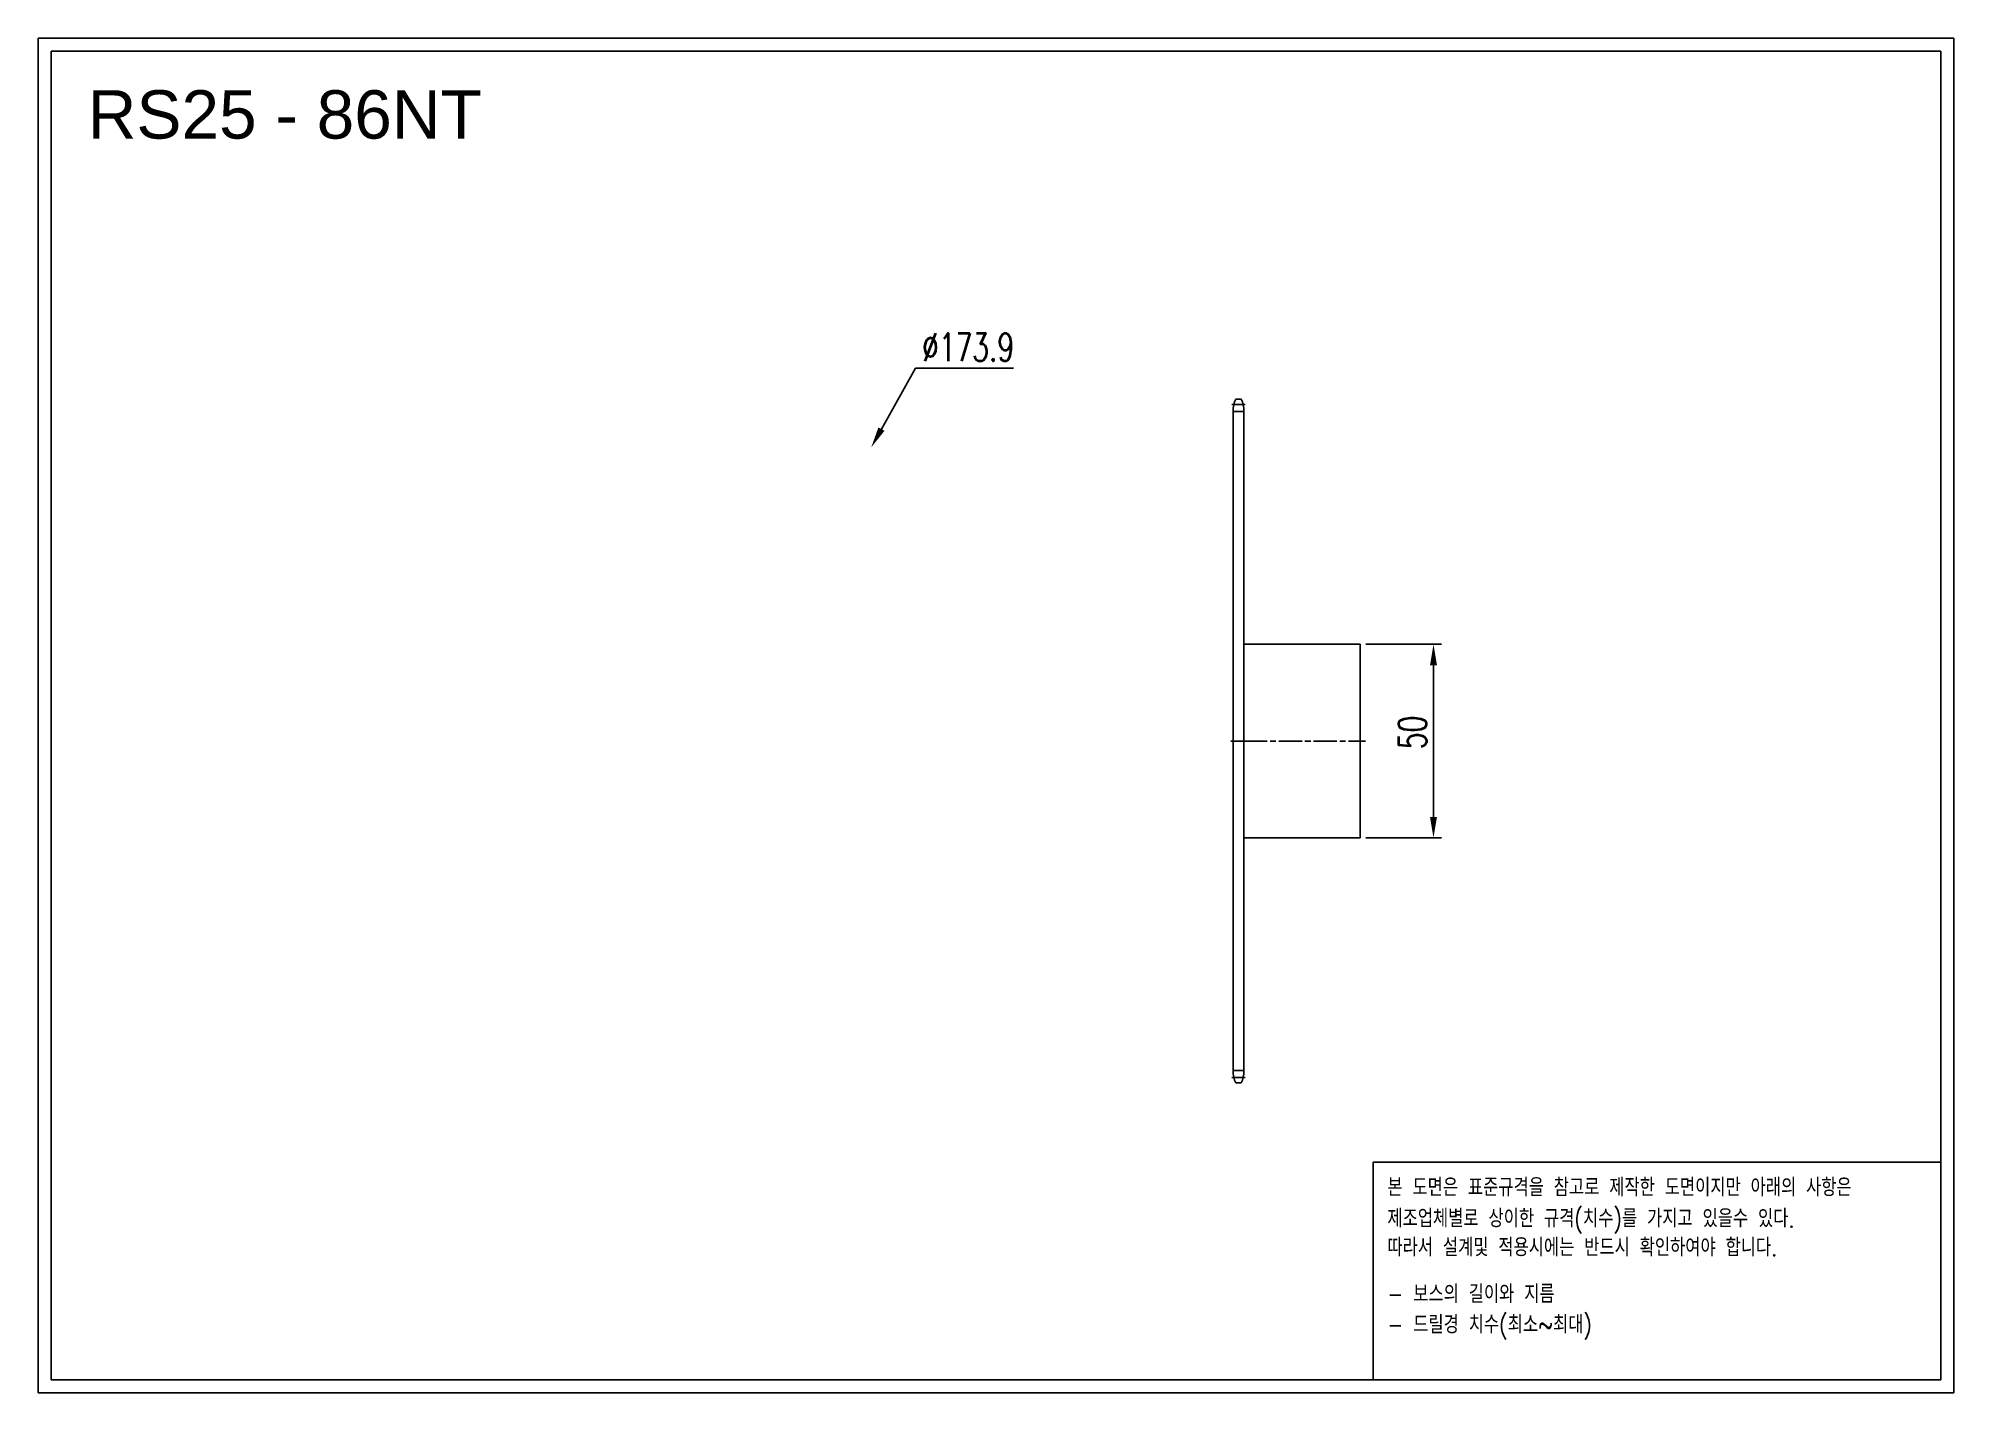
# Model space of a CAD drawing. Header units: millimetres. Extents: x -64368 to -63873, y 3259 to 3609.
import ezdxf

# ---------------------------------------------------------------- set-up
doc = ezdxf.new("R2010")
doc.units = ezdxf.units.MM
for name, pattern in [('AM_ISO02W050', [7.5, 6, -1.5]), ('AM_ISO02W050x2', [3.75, 3, -0.75]), ('AM_ISO08W050', [18, 12, -1.5, 3, -1.5]), ('AM_ISO08W050x2', [9, 6, -0.75, 1.5, -0.75])]:
    doc.linetypes.add(name, pattern=pattern)
for name, color, linetype, lineweight in [('AM_3N', 6, 'AM_ISO02W050', 25), ('AM_7', 4, 'AM_ISO08W050', 25), ('AM_7N', 4, 'AM_ISO08W050', 25)]:
    doc.layers.add(name, color=color, linetype=linetype, lineweight=lineweight)
doc.layers.add('S-DIM', color=7, linetype='Continuous')
doc.styles.add('HAN', font='ROMANS.shx', dxfattribs={"width": 0.7, "bigfont": 'whgtxt.shx'})
doc.styles.add('HSG', font='SIMPLEX.shx', dxfattribs={"width": 0.7, "bigfont": 'HSG.shx'})
doc.styles.get("Standard").update_dxf_attribs({"font": 'arial.ttf'})
doc.dimstyles.new('APP16', dxfattribs={"dimscale": 3, "dimtxt": 2.4, "dimasz": 1.8, "dimexe": 0.7, "dimexo": 0.5, "dimgap": 0.6, "dimtad": 1, "dimtoh": 1, "dimdec": 1, "dimrnd": 0.01, "dimzin": 9, "dimdsep": 46, "dimtxsty": 'HSG', "dimcen": 0, "dimclrd": 1, "dimclre": 1, "dimclrt": 256, "dimazin": 2, "dimtp": 1, "dimtm": 1, "dimtfac": 0.5, "dimtdec": 1, "dimtofl": 0, "dimtmove": 0, "dimatfit": 3, "dimfxl": 0, "dimtvp": 1, "dimtolj": 2, "dimlwd": -1, "dimlwe": -1, "dimarcsym": 0})

# ---------------------------------------------------------------- blocks, each defined once
blk = doc.blocks.new('*D2')
at = {"layer": 'Defpoints', "color": 0, "transparency": 16777216}
for p in [(-64026.47, 3452.84), (-64026.47, 3402.84), (-64007.5, 3402.84)]:
    blk.add_point(p, dxfattribs=at)
at = {"layer": 'S-DIM', "color": 1, "transparency": 16777216}
for p, q in [((-64024.97, 3452.84), (-64005.4, 3452.84)), ((-64007.5, 3447.44), (-64007.5, 3408.24)), ((-64024.97, 3402.84), (-64005.4, 3402.84))]:
    blk.add_line(p, q, dxfattribs=at)
for points in [[(-64008.4, 3447.44), (-64006.6, 3447.44), (-64007.5, 3452.84)], [(-64008.4, 3408.24), (-64006.6, 3408.24), (-64007.5, 3402.84)]]:
    blk.add_solid(points, dxfattribs=at)
at = {"layer": 'S-DIM', "transparency": 16777216, "insert": (-64012.9, 3430.06), "char_height": 7.2, "attachment_point": 5, "rotation": 90, "style": 'HSG'}
blk.add_mtext('\\A2;50', dxfattribs=at)
blk = doc.blocks.new('fuyjgdhj')
for p, q in [((-66198.52, 424.71), (-66168.52, 424.71)), ((-66168.52, 424.71), (-66168.52, 374.71)), ((-66168.52, 374.71), (-66198.52, 374.71))]:
    blk.add_line(p, q)
at = {"layer": 'AM_7N', "linetype": 'AM_ISO08W050x2'}
blk.add_line((-66198.52, 399.71), (-66167.17, 399.71), dxfattribs=at)
blk = doc.blocks.new('*D3')
at = {"layer": 'Defpoints', "color": 0, "transparency": 16777216}
for p in [(-64152.76, 3503.7), (-64237.69, 3351.99)]:
    blk.add_point(p, dxfattribs=at)
at = {"layer": 'S-DIM', "color": 1, "transparency": 16777216}
for p, q in [((-64141.3, 3524.17), (-64150.12, 3508.41)), ((-64115.98, 3524.17), (-64141.3, 3524.17))]:
    blk.add_line(p, q, dxfattribs=at)
blk.add_solid([(-64150.91, 3508.85), (-64149.34, 3507.97), (-64152.76, 3503.7)], dxfattribs=at)
at = {"layer": 'S-DIM', "transparency": 16777216, "insert": (-64127.74, 3529.57), "char_height": 7.2, "attachment_point": 5, "style": 'HSG'}
blk.add_mtext('\\A2;∅173.9', dxfattribs=at)
blk = doc.blocks.new('notice1')
at = {"color": 4}
blk.add_lwpolyline([(-22142.12, 1735.9), (-22053.8, 1735.9), (-22053.8, 1702.07), (-22142.12, 1702.07)], close=True, dxfattribs=at)
at = {"color": 4, "style": 'HAN', "width": 0.8}
for s, p in [('본 도면은 표준규격을 참고로 제작한 도면이지만 아래의 사항은', (-22139.9, 1730.62)), ('제조업체별로 상이한 규격(치수)를 가지고 있을수 있다.', (-22139.9, 1725.78)), ('따라서 설계및 적용시에는 반드시 확인하여야 합니다.', (-22139.9, 1721.28)), ('- 보스의 길이와 지름', (-22139.9, 1714.03)), ('- 드릴경 치수(최소~최대)', (-22139.9, 1709.27))]:
    blk.add_text(s, height=2.7949, dxfattribs=at).set_placement(p)

msp = doc.modelspace()

# ---------------------------------------------------------------- linework, layer by layer
for p, q in [((-64057.17, 3516.2), (-64058.56, 3516.2)), ((-64059.27, 3513), (-64059.27, 3342.71)), ((-64056.47, 3513), (-64056.47, 3342.71)), ((-64057.17, 3339.51), (-64058.56, 3339.51))]:
    msp.add_line(p, q)
for points in [[(-64367.94, 3609.38), (-63873.11, 3609.38), (-63873.11, 3259.5), (-64367.94, 3259.5)], [(-64364.61, 3606.05), (-63876.44, 3606.05), (-63876.44, 3262.83), (-64364.61, 3262.83)]]:
    msp.add_lwpolyline(points, close=True)
for centre, start, end in [((-64051.67, 3513), 155.0989, 180), ((-64064.07, 3513), 0, 24.9011), ((-64051.67, 3342.71), 180, 204.9011), ((-64064.07, 3342.71), 335.0989, 0)]:
    msp.add_arc(centre, 7.6, start, end)
at = {"layer": 'AM_3N', "linetype": 'AM_ISO02W050x2'}
for p, q in [((-64056.47, 3513), (-64059.27, 3513)), ((-64056.47, 3342.71), (-64059.27, 3342.71))]:
    msp.add_line(p, q, dxfattribs=at)
at = {"layer": 'AM_7', "linetype": 'AM_ISO08W050x2'}
for p, q in [((-64056.19, 3514.8), (-64059.58, 3514.8)), ((-64055.88, 3427.84), (-64059.85, 3427.84)), ((-64056.19, 3340.91), (-64059.58, 3340.91))]:
    msp.add_line(p, q, dxfattribs=at)

# ---------------------------------------------------------------- block references
msp.add_blockref('fuyjgdhj', (2142.06, 3028.14))
at = {"xscale": 1.66053888, "yscale": 1.66053888, "zscale": 1.66053888}
msp.add_blockref('notice1', (-27255.25, 436.48), dxfattribs=at)

# ---------------------------------------------------------------- texts
msp.add_text('RS25 - 86NT', height=12.4958).set_placement((-64355.2, 3583.47))

# ---------------------------------------------------------------- dimensions: what is measured, and where the dimension line sits
at = {"layer": 'S-DIM'}
dim = msp.add_diameter_dim_2p(p1=(-64237.69, 3351.99), p2=(-64152.76, 3503.7), dimstyle='APP16', dxfattribs=at)
dim.commit()
dim.dimension.update_dxf_attribs({"geometry": '*D3', "text_midpoint": (-64127.74, 3524.17), "dimtype": 131})
dim = msp.add_linear_dim(base=(-64007.5, 3402.84), p1=(-64026.47, 3452.84), p2=(-64026.47, 3402.84), angle=90, dimstyle='APP16', dxfattribs=at)
dim.commit()
dim.dimension.update_dxf_attribs({"geometry": '*D2', "text_midpoint": (-64007.5, 3430.06), "dimtype": 128})

doc.saveas('drawing.dxf')
